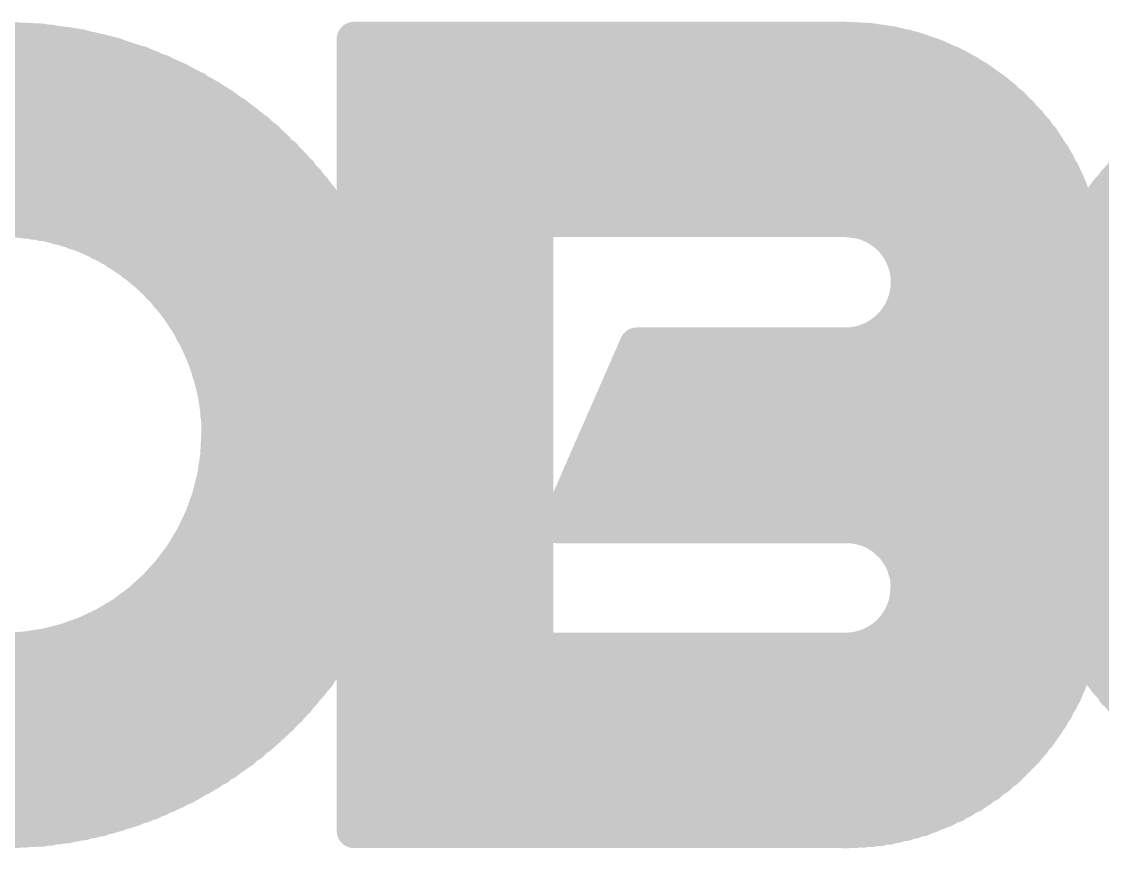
# Model space of a CAD drawing. Extents: x 98.7 to 144.1, y 93.1 to 144.1.
# Drawn here: x 109.077 to 110.637, y 130.403 to 131.601 of the extents above; entities that cross this region are included whole.
import ezdxf

# ---------------------------------------------------------------- set-up
doc = ezdxf.new("R2010")
doc.units = 0
doc.layers.get('0').update_dxf_attribs({"linetype": 'CONTINUOUS'})
doc.layers.add('SILK-TOP_PHO', color=9, linetype='CONTINUOUS')

# ---------------------------------------------------------------- blocks, each defined once
blk = doc.blocks.new('ROUND_117')
at = {"const_width": 0.02502}
blk.add_lwpolyline([(-0.01251, 0, 1), (0.01251, 0, 1)], format="xyb", close=True, dxfattribs=at)

msp = doc.modelspace()

# ---------------------------------------------------------------- linework, layer by layer
at = {"layer": 'SILK-TOP_PHO', "const_width": 0.050038}
for points in [[(109.557058, 131.270248, 0.2787663), (109.051344, 131.57581)], [(110.608364, 131.305554, 0.3478889), (110.266988, 131.57581)], [(111.09579, 131.576064, 0.259093), (110.608218, 131.305232)], [(109.36224, 131.004564, 0.4142136), (109.051598, 131.315206)], [(110.356904, 131.225036, 0.4142201), (110.266988, 131.315206)], [(110.266988, 131.134866, 0.4101174), (110.356904, 131.225036)], [(109.051598, 130.694684, 0.4123005), (109.361478, 131.004564)], [(110.356904, 130.784092, 0.4142201), (110.266988, 130.874262)], [(110.266988, 130.694684, 0.4125551), (110.356396, 130.784092)], [(109.052106, 130.433826, 0.2778711), (109.557312, 130.739388)], [(110.266988, 130.433826, 0.343645), (110.607094, 130.700018)], [(110.607348, 130.700272, 0.2600822), (111.09579, 130.42773)]]:
    msp.add_lwpolyline(points, format="xyb", dxfattribs=at)
for points in [[(109.057694, 131.575302), (109.057694, 131.314444)], [(109.069886, 131.575302), (109.069886, 131.314444)], [(109.081824, 131.57454), (109.081824, 131.313174)], [(109.094016, 131.573778), (109.094016, 131.31165)], [(109.106208, 131.57327), (109.106208, 131.309618)], [(109.557058, 131.57581), (110.266988, 131.57581)], [(109.557058, 131.57581), (109.557058, 131.269994)], [(109.565948, 131.57581), (109.565948, 130.433826)], [(109.577886, 131.57581), (109.577886, 130.433826)], [(109.590078, 131.57581), (109.590078, 130.433826)], [(109.60227, 131.57581), (109.60227, 130.433826)], [(109.614208, 131.57581), (109.614208, 130.433826)], [(109.6264, 131.57581), (109.6264, 130.433826)], [(109.638592, 131.57581), (109.638592, 130.433826)], [(109.65053, 131.57581), (109.65053, 130.433826)], [(109.662722, 131.57581), (109.662722, 130.433826)], [(109.67466, 131.57581), (109.67466, 130.433826)], [(109.686852, 131.57581), (109.686852, 130.433826)], [(109.699044, 131.57581), (109.699044, 130.433826)], [(109.710982, 131.57581), (109.710982, 130.433826)], [(109.723174, 131.57581), (109.723174, 130.433826)], [(109.735366, 131.57581), (109.735366, 130.433826)], [(109.747304, 131.57581), (109.747304, 130.433826)], [(109.759496, 131.57581), (109.759496, 130.433826)], [(109.771688, 131.57581), (109.771688, 130.433826)], [(109.783626, 131.57581), (109.783626, 130.433826)], [(109.795818, 131.57581), (109.795818, 130.433826)], [(109.807756, 131.57581), (109.807756, 130.433826)], [(109.819948, 131.57581), (109.819948, 130.433826)], [(109.83214, 131.57581), (109.83214, 131.315206)], [(109.844078, 131.57581), (109.844078, 131.315206)], [(109.85627, 131.57581), (109.85627, 131.315206)], [(109.868462, 131.57581), (109.868462, 131.315206)], [(109.8804, 131.57581), (109.8804, 131.315206)], [(109.892592, 131.57581), (109.892592, 131.315206)], [(109.904784, 131.57581), (109.904784, 131.315206)], [(109.916722, 131.57581), (109.916722, 131.315206)], [(109.928914, 131.57581), (109.928914, 131.315206)], [(109.940852, 131.57581), (109.940852, 131.315206)], [(109.953044, 131.57581), (109.953044, 131.315206)], [(109.965236, 131.57581), (109.965236, 131.315206)], [(109.977174, 131.57581), (109.977174, 131.315206)], [(109.989366, 131.57581), (109.989366, 131.315206)], [(110.001558, 131.57581), (110.001558, 131.315206)], [(110.013496, 131.57581), (110.013496, 131.315206)], [(110.025688, 131.57581), (110.025688, 131.315206)], [(110.037626, 131.57581), (110.037626, 131.315206)], [(110.049818, 131.57581), (110.049818, 131.315206)], [(110.06201, 131.57581), (110.06201, 131.315206)], [(110.073948, 131.57581), (110.073948, 131.315206)], [(110.08614, 131.57581), (110.08614, 131.315206)], [(110.098332, 131.57581), (110.098332, 131.315206)], [(110.11027, 131.57581), (110.11027, 131.315206)], [(110.122462, 131.57581), (110.122462, 131.315206)], [(110.134654, 131.57581), (110.134654, 131.315206)], [(110.146592, 131.57581), (110.146592, 131.315206)], [(110.158784, 131.57581), (110.158784, 131.315206)], [(110.170722, 131.57581), (110.170722, 131.315206)], [(110.182914, 131.57581), (110.182914, 131.315206)], [(110.195106, 131.57581), (110.195106, 131.315206)], [(110.207044, 131.57581), (110.207044, 131.315206)], [(110.219236, 131.57581), (110.219236, 131.315206)], [(110.231428, 131.57581), (110.231428, 131.315206)], [(110.243366, 131.57581), (110.243366, 131.315206)], [(110.255558, 131.57581), (110.255558, 131.315206)], [(110.267496, 131.575302), (110.267496, 131.315206)], [(110.279688, 131.575302), (110.279688, 131.313682)], [(110.29188, 131.57454), (110.29188, 131.31165)], [(110.303818, 131.573778), (110.303818, 131.307078)], [(108.941362, 131.565142), (109.161834, 131.565142)], [(109.118146, 131.571746), (109.118146, 131.307586)], [(109.130338, 131.569714), (109.130338, 131.304284)], [(109.14253, 131.568444), (109.14253, 131.300982)], [(109.154468, 131.566412), (109.154468, 131.296918)], [(109.16666, 131.563872), (109.16666, 131.292854)], [(109.178852, 131.561078), (109.178852, 131.28752)], [(109.19079, 131.558284), (109.19079, 131.281424)], [(109.557058, 131.565142), (110.353094, 131.565142)], [(110.31601, 131.571746), (110.31601, 131.30022)], [(110.328202, 131.569714), (110.328202, 131.290822)], [(110.34014, 131.567936), (110.34014, 131.27736)], [(110.352332, 131.565142), (110.352332, 131.25323)], [(110.364524, 131.56184), (110.364524, 130.447288)], [(110.376462, 131.557776), (110.376462, 130.45059)], [(108.854748, 131.541012), (109.248702, 131.541012)], [(108.891832, 131.55295), (109.211618, 131.55295)], [(109.202982, 131.554982), (109.202982, 131.275328)], [(109.21492, 131.55168), (109.21492, 131.267962)], [(109.227112, 131.547616), (109.227112, 131.260088)], [(109.239304, 131.543552), (109.239304, 131.251198)], [(109.557058, 131.55295), (110.391194, 131.55295)], [(109.557058, 131.541012), (110.419642, 131.541012)], [(110.388654, 131.553712), (110.388654, 130.455416)], [(110.400592, 131.548886), (110.400592, 130.460242)], [(110.412784, 131.543552), (110.412784, 130.465576)], [(108.824522, 131.52882), (109.278928, 131.52882)], [(109.251242, 131.539488), (109.251242, 131.2418)], [(109.263434, 131.534916), (109.263434, 131.231132)], [(109.275626, 131.529582), (109.275626, 131.21894)], [(109.557058, 131.52882), (110.442502, 131.52882)], [(110.424976, 131.537456), (110.424976, 130.47091)], [(110.436914, 131.531614), (110.436914, 130.477514)], [(108.79836, 131.516628), (109.30509, 131.516628)], [(109.287564, 131.524248), (109.287564, 131.205478)], [(109.299756, 131.51866), (109.299756, 131.190746)], [(109.311948, 131.512818), (109.311948, 131.17322)], [(109.557058, 131.516628), (110.461806, 131.516628)], [(110.449106, 131.524248), (110.449106, 130.484372)], [(110.461298, 131.516628), (110.461298, 130.4925)], [(108.7755, 131.50469), (109.32795, 131.50469)], [(109.323886, 131.506722), (109.323886, 131.152392)], [(109.336078, 131.499356), (109.336078, 131.128262)], [(109.557058, 131.50469), (110.47857, 131.50469)], [(110.473236, 131.507992), (110.473236, 130.500374)], [(110.485428, 131.499356), (110.485428, 130.509772)], [(108.735876, 131.48056), (109.367574, 131.48056)], [(108.754672, 131.492498), (109.348778, 131.492498)], [(109.348016, 131.492498), (109.348016, 131.095242)], [(109.360208, 131.485132), (109.360208, 131.03352)], [(109.557058, 131.492498), (110.494064, 131.492498)], [(109.557058, 131.48056), (110.507526, 131.48056)], [(110.49762, 131.489196), (110.49762, 130.519932)], [(108.71835, 131.468368), (109.3851, 131.468368)], [(109.3724, 131.477004), (109.3724, 130.532124)], [(109.384338, 131.468368), (109.384338, 130.54076)], [(109.557058, 131.468368), (110.519718, 131.468368)], [(110.509558, 131.477766), (110.509558, 130.531362)], [(110.52175, 131.465574), (110.52175, 130.543554)], [(108.702094, 131.456176), (109.401102, 131.456176)], [(109.39653, 131.459478), (109.39653, 130.549396)], [(109.408722, 131.45008), (109.408722, 130.558794)], [(109.557058, 131.456176), (110.531148, 131.456176)], [(110.533688, 131.452112), (110.533688, 130.557016)], [(108.67263, 131.432046), (109.43082, 131.432046)], [(108.6866, 131.444238), (109.416596, 131.444238)], [(109.42066, 131.440174), (109.42066, 130.568954)], [(109.557058, 131.444238), (110.541308, 131.444238)], [(109.557058, 131.432046), (110.550706, 131.432046)], [(110.54588, 131.43738), (110.54588, 130.571748)], [(108.65993, 131.419854), (109.44352, 131.419854)], [(109.432852, 131.429252), (109.432852, 130.579876)], [(109.44479, 131.418584), (109.44479, 130.590544)], [(109.557058, 131.419854), (110.55858, 131.419854)], [(110.558072, 131.420616), (110.558072, 130.589274)], [(108.646976, 131.407916), (109.45622, 131.407916)], [(109.456982, 131.406392), (109.456982, 130.602736)], [(109.557058, 131.407916), (110.566708, 131.407916)], [(110.57001, 131.401058), (110.57001, 130.60807)], [(108.635546, 131.395724), (109.46765, 131.395724)], [(109.469174, 131.393692), (109.469174, 130.615436)], [(109.557058, 131.395724), (110.573566, 131.395724)], [(108.61421, 131.371594), (109.48924, 131.371594)], [(108.624116, 131.383532), (109.47908, 131.383532)], [(109.481112, 131.38023), (109.481112, 130.628898)], [(109.557058, 131.383532), (110.58017, 131.383532)], [(109.557058, 131.371594), (110.585504, 131.371594)], [(110.582202, 131.378198), (110.582202, 130.63093)], [(110.654846, 131.369562), (110.654846, 130.63347)], [(110.656878, 131.371594), (112.466882, 131.371594)], [(108.60405, 131.359402), (109.4994, 131.359402)], [(109.493304, 131.36626), (109.493304, 130.642868)], [(109.557058, 131.359402), (110.590838, 131.359402)], [(110.642654, 131.35483), (110.642654, 130.648964)], [(110.646718, 131.359402), (112.460786, 131.359402)], [(108.594652, 131.347464), (109.508798, 131.347464)], [(109.505496, 131.350766), (109.505496, 130.658362)], [(109.557058, 131.347464), (110.595664, 131.347464)], [(110.594394, 131.350766), (110.594394, 130.659124)], [(110.630462, 131.338574), (110.630462, 130.66522)], [(110.63732, 131.347464), (112.45469, 131.347464)], [(108.577888, 131.32308), (109.525562, 131.32308)], [(108.586016, 131.335272), (109.517434, 131.335272)], [(109.517434, 131.33451), (109.517434, 130.674618)], [(109.557058, 131.335272), (110.600236, 131.335272)], [(109.557058, 131.32308), (110.603792, 131.32308)], [(110.619794, 131.32308), (112.442752, 131.32308)], [(110.628684, 131.335272), (112.448848, 131.335272)], [(109.101382, 131.311142), (109.53369, 131.311142)], [(109.529626, 131.316476), (109.529626, 130.692652)], [(109.557058, 131.311142), (109.817916, 131.311142)], [(109.817916, 131.315206), (109.817916, 130.694684)], [(109.817916, 131.315206), (110.266988, 131.315206)], [(110.29442, 131.311142), (111.053372, 131.311142)], [(110.606332, 131.312412), (110.606332, 130.701542)], [(110.618524, 131.321048), (110.618524, 130.682492)], [(109.150404, 131.29895), (109.541056, 131.29895)], [(109.541818, 131.296918), (109.541818, 130.711448)], [(109.557058, 131.29895), (109.817916, 131.29895)], [(110.318804, 131.29895), (111.000286, 131.29895)], [(109.18063, 131.286758), (109.548422, 131.286758)], [(109.553756, 131.27609), (109.553756, 130.733038)], [(109.557058, 131.286758), (109.817916, 131.286758)], [(110.332774, 131.286758), (110.96879, 131.286758)], [(109.205014, 131.27482), (109.817916, 131.27482)], [(109.224318, 131.262628), (109.817916, 131.262628)], [(110.342172, 131.27482), (110.944406, 131.27482)], [(110.34903, 131.262628), (110.92434, 131.262628)], [(109.241336, 131.25069), (109.817916, 131.25069)], [(110.353602, 131.25069), (110.906814, 131.25069)], [(109.256068, 131.238498), (109.817916, 131.238498)], [(110.356396, 131.238498), (110.892082, 131.238498)], [(109.268768, 131.226306), (109.817916, 131.226306)], [(109.28096, 131.214368), (109.817916, 131.214368)], [(110.356396, 131.214368), (110.86719, 131.214368)], [(110.356904, 131.226306), (110.87862, 131.226306)], [(109.290866, 131.202176), (109.817916, 131.202176)], [(110.354364, 131.202176), (110.856522, 131.202176)], [(109.300518, 131.189984), (109.817916, 131.189984)], [(110.3503, 131.189984), (110.846362, 131.189984)], [(110.352332, 131.196842), (110.352332, 130.811016)], [(109.309154, 131.178046), (109.817916, 131.178046)], [(110.34014, 131.172712), (110.34014, 130.835908)], [(110.343696, 131.178046), (110.837726, 131.178046)], [(109.317282, 131.165854), (109.817916, 131.165854)], [(109.323886, 131.153662), (109.817916, 131.153662)], [(110.322106, 131.153662), (110.82274, 131.153662)], [(110.328202, 131.158488), (110.328202, 130.84937)], [(110.334806, 131.165854), (110.830106, 131.165854)], [(109.329982, 131.141724), (109.817916, 131.141724)], [(110.279688, 131.135628), (110.279688, 130.872738)], [(110.29188, 131.138422), (110.29188, 130.870198)], [(110.301278, 131.141724), (110.816644, 131.141724)], [(110.303818, 131.142232), (110.303818, 130.866134)], [(110.31601, 131.14909), (110.31601, 130.859276)], [(109.336078, 131.129532), (109.817916, 131.129532)], [(109.965236, 131.134866), (109.850936, 130.8735)], [(109.963204, 131.129532), (110.810802, 131.129532)], [(109.965236, 131.134866), (110.266988, 131.134866)], [(109.965236, 131.134866), (109.965236, 130.8735)], [(109.977174, 131.134866), (109.977174, 130.8735)], [(109.989366, 131.134866), (109.989366, 130.8735)], [(110.001558, 131.134866), (110.001558, 130.8735)], [(110.013496, 131.134866), (110.013496, 130.8735)], [(110.025688, 131.134866), (110.025688, 130.8735)], [(110.037626, 131.134866), (110.037626, 130.8735)], [(110.049818, 131.134866), (110.049818, 130.8735)], [(110.06201, 131.134866), (110.06201, 130.8735)], [(110.073948, 131.134866), (110.073948, 130.8735)], [(110.08614, 131.134866), (110.08614, 130.8735)], [(110.098332, 131.134866), (110.098332, 130.8735)], [(110.11027, 131.134866), (110.11027, 130.8735)], [(110.122462, 131.134866), (110.122462, 130.8735)], [(110.134654, 131.134866), (110.134654, 130.8735)], [(110.146592, 131.134866), (110.146592, 130.8735)], [(110.158784, 131.134866), (110.158784, 130.8735)], [(110.170722, 131.134866), (110.170722, 130.8735)], [(110.182914, 131.134866), (110.182914, 130.8735)], [(110.195106, 131.134866), (110.195106, 130.8735)], [(110.207044, 131.134866), (110.207044, 130.8735)], [(110.219236, 131.134866), (110.219236, 130.8735)], [(110.231428, 131.134866), (110.231428, 130.8735)], [(110.243366, 131.134866), (110.243366, 130.8735)], [(110.255558, 131.134866), (110.255558, 130.8735)], [(110.267496, 131.134866), (110.267496, 130.8735)], [(109.34065, 131.117594), (109.817916, 131.117594)], [(109.345476, 131.105402), (109.817916, 131.105402)], [(109.952282, 131.105402), (110.801404, 131.105402)], [(109.953044, 131.107434), (109.953044, 130.8735)], [(109.95787, 131.117594), (110.805976, 131.117594)], [(109.348778, 131.09321), (109.817916, 131.09321)], [(109.946948, 131.09321), (110.79734, 131.09321)], [(109.35208, 131.081272), (109.817916, 131.081272)], [(109.940852, 131.079748), (109.940852, 130.8735)], [(109.941614, 131.081272), (110.794038, 131.081272)], [(109.355636, 131.06908), (109.817916, 131.06908)], [(109.93628, 131.06908), (110.790482, 131.06908)], [(109.357414, 131.056888), (109.817916, 131.056888)], [(109.359446, 131.04495), (109.817916, 131.04495)], [(109.92612, 131.04495), (110.786418, 131.04495)], [(109.928914, 131.052316), (109.928914, 130.8735)], [(109.930946, 131.056888), (110.78845, 131.056888)], [(109.36097, 131.032758), (109.817916, 131.032758)], [(109.920786, 131.032758), (110.785148, 131.032758)], [(109.361478, 131.020566), (109.817916, 131.020566)], [(109.915452, 131.020566), (110.783878, 131.020566)], [(109.916722, 131.02463), (109.916722, 130.8735)], [(109.361478, 131.008628), (109.817916, 131.008628)], [(109.361478, 130.996436), (109.817916, 130.996436)], [(109.904784, 130.997198), (109.904784, 130.8735)], [(109.904784, 130.996436), (110.783878, 130.996436)], [(109.910118, 131.008628), (110.783878, 131.008628)], [(109.36097, 130.984498), (109.817916, 130.984498)], [(109.899196, 130.984498), (110.783878, 130.984498)], [(109.360208, 130.975608), (109.360208, 130.523996)], [(109.360208, 130.972306), (109.817916, 130.972306)], [(109.892592, 130.969512), (109.892592, 130.8735)], [(109.893862, 130.972306), (110.785148, 130.972306)], [(109.356906, 130.948176), (109.817916, 130.948176)], [(109.358938, 130.960114), (109.817916, 130.960114)], [(109.883194, 130.948176), (110.787942, 130.948176)], [(109.888528, 130.960114), (110.786418, 130.960114)], [(109.354112, 130.935984), (109.817916, 130.935984)], [(109.878368, 130.935984), (110.790482, 130.935984)], [(109.8804, 130.941318), (109.8804, 130.8735)], [(109.35081, 130.923792), (109.817916, 130.923792)], [(109.873034, 130.923792), (110.793276, 130.923792)], [(109.347508, 130.911854), (109.817916, 130.911854)], [(109.348016, 130.914394), (109.348016, 130.51663)], [(109.8677, 130.911854), (110.796578, 130.911854)], [(109.868462, 130.913886), (109.868462, 130.8735)], [(109.338618, 130.887724), (109.817916, 130.887724)], [(109.343444, 130.899662), (109.817916, 130.899662)], [(109.85627, 130.8862), (109.85627, 130.8735)], [(109.857032, 130.887724), (110.805468, 130.887724)], [(109.862366, 130.899662), (110.800642, 130.899662)], [(109.333284, 130.875532), (109.817916, 130.875532)], [(109.336078, 130.881628), (109.336078, 130.509772)], [(109.850936, 130.8735), (110.266988, 130.8735)], [(109.851444, 130.875532), (110.81004, 130.875532)], [(110.266988, 130.874262), (110.266988, 130.8735)], [(109.323886, 130.856736), (109.323886, 130.503168)], [(109.32795, 130.86334), (109.817916, 130.86334)], [(110.309914, 130.86334), (110.816136, 130.86334)], [(109.313726, 130.83921), (109.817916, 130.83921)], [(109.321346, 130.851402), (109.817916, 130.851402)], [(110.326678, 130.851402), (110.822232, 130.851402)], [(110.338108, 130.83921), (110.829598, 130.83921)], [(109.305852, 130.827018), (109.817916, 130.827018)], [(109.311948, 130.836416), (109.311948, 130.49631)], [(110.346236, 130.827018), (110.836964, 130.827018)], [(109.296962, 130.81508), (109.817916, 130.81508)], [(109.299756, 130.819144), (109.299756, 130.490468)], [(110.35157, 130.81508), (110.8456, 130.81508)], [(109.287056, 130.802888), (109.817916, 130.802888)], [(109.287564, 130.80365), (109.287564, 130.48488)], [(110.355126, 130.802888), (110.854998, 130.802888)], [(109.263434, 130.777996), (109.263434, 130.474212)], [(109.264196, 130.778758), (109.817916, 130.778758)], [(109.275626, 130.790188), (109.275626, 130.479546)], [(109.276134, 130.790696), (109.817916, 130.790696)], [(110.356396, 130.790696), (110.86592, 130.790696)], [(110.356396, 130.784092), (110.356904, 130.784092)], [(110.356396, 130.778758), (110.87735, 130.778758)], [(109.249972, 130.766566), (109.817916, 130.766566)], [(109.251242, 130.767328), (109.251242, 130.46964)], [(110.355126, 130.766566), (110.890812, 130.766566)], [(109.227112, 130.74904), (109.227112, 130.461512)], [(109.234478, 130.754628), (109.817916, 130.754628)], [(109.239304, 130.75793), (109.239304, 130.465576)], [(110.35157, 130.754628), (110.905544, 130.754628)], [(110.352332, 130.757168), (110.352332, 130.443986)], [(109.195616, 130.730244), (109.817916, 130.730244)], [(109.202982, 130.734308), (109.202982, 130.454146)], [(109.21492, 130.741166), (109.21492, 130.457448)], [(109.216952, 130.742436), (109.817916, 130.742436)], [(109.557058, 130.739134), (109.557058, 130.433826)], [(110.33887, 130.730244), (110.941866, 130.730244)], [(110.34014, 130.733038), (110.34014, 130.441192)], [(110.346236, 130.742436), (110.922308, 130.742436)], [(109.16666, 130.716782), (109.16666, 130.445256)], [(109.169962, 130.718306), (109.545628, 130.718306)], [(109.178852, 130.721608), (109.178852, 130.44805)], [(109.19079, 130.727704), (109.19079, 130.45059)], [(109.557058, 130.718306), (109.817916, 130.718306)], [(110.32744, 130.718306), (110.965234, 130.718306)], [(110.328202, 130.718814), (110.328202, 130.438652)], [(109.106208, 130.69951), (109.106208, 130.435858)], [(109.118146, 130.70205), (109.118146, 130.437382)], [(109.130338, 130.704844), (109.130338, 130.43916)], [(109.134402, 130.706114), (109.538262, 130.706114)], [(109.14253, 130.708146), (109.14253, 130.440684)], [(109.154468, 130.71221), (109.154468, 130.443224)], [(109.557058, 130.706114), (109.817916, 130.706114)], [(110.303818, 130.702812), (110.303818, 130.43535)], [(110.310676, 130.706114), (110.99546, 130.706114)], [(110.31601, 130.708908), (110.31601, 130.43662)], [(108.573062, 130.693922), (109.530896, 130.693922)], [(109.057694, 130.694684), (109.057694, 130.433826)], [(109.069886, 130.695446), (109.069886, 130.433826)], [(109.081824, 130.695954), (109.081824, 130.434588)], [(109.094016, 130.697478), (109.094016, 130.43535)], [(109.557058, 130.693922), (111.043974, 130.693922)], [(109.817916, 130.694684), (110.266988, 130.694684)], [(109.83214, 130.694684), (109.83214, 130.433826)], [(109.844078, 130.694684), (109.844078, 130.433826)], [(109.85627, 130.694684), (109.85627, 130.433826)], [(109.868462, 130.694684), (109.868462, 130.433826)], [(109.8804, 130.694684), (109.8804, 130.433826)], [(109.892592, 130.694684), (109.892592, 130.433826)], [(109.904784, 130.694684), (109.904784, 130.433826)], [(109.916722, 130.694684), (109.916722, 130.433826)], [(109.928914, 130.694684), (109.928914, 130.433826)], [(109.940852, 130.694684), (109.940852, 130.433826)], [(109.953044, 130.694684), (109.953044, 130.433826)], [(109.965236, 130.694684), (109.965236, 130.433826)], [(109.977174, 130.694684), (109.977174, 130.433826)], [(109.989366, 130.694684), (109.989366, 130.433826)], [(110.001558, 130.694684), (110.001558, 130.433826)], [(110.013496, 130.694684), (110.013496, 130.433826)], [(110.025688, 130.694684), (110.025688, 130.433826)], [(110.037626, 130.694684), (110.037626, 130.433826)], [(110.049818, 130.694684), (110.049818, 130.433826)], [(110.06201, 130.694684), (110.06201, 130.433826)], [(110.073948, 130.694684), (110.073948, 130.433826)], [(110.08614, 130.694684), (110.08614, 130.433826)], [(110.098332, 130.694684), (110.098332, 130.433826)], [(110.11027, 130.694684), (110.11027, 130.433826)], [(110.122462, 130.694684), (110.122462, 130.433826)], [(110.134654, 130.694684), (110.134654, 130.433826)], [(110.146592, 130.694684), (110.146592, 130.433826)], [(110.158784, 130.694684), (110.158784, 130.433826)], [(110.170722, 130.694684), (110.170722, 130.433826)], [(110.182914, 130.694684), (110.182914, 130.433826)], [(110.195106, 130.694684), (110.195106, 130.433826)], [(110.207044, 130.694684), (110.207044, 130.433826)], [(110.219236, 130.694684), (110.219236, 130.433826)], [(110.231428, 130.694684), (110.231428, 130.433826)], [(110.243366, 130.694684), (110.243366, 130.433826)], [(110.255558, 130.694684), (110.255558, 130.433826)], [(110.267496, 130.694684), (110.267496, 130.433318)], [(110.279688, 130.695446), (110.279688, 130.433826)], [(110.29188, 130.697986), (110.29188, 130.434588)], [(108.58119, 130.681984), (109.522768, 130.681984)], [(108.589318, 130.669792), (109.514132, 130.669792)], [(109.557058, 130.681984), (110.602268, 130.681984)], [(109.557058, 130.669792), (110.598204, 130.669792)], [(110.619032, 130.681984), (111.572294, 130.681984)], [(110.627922, 130.669792), (111.563404, 130.669792)], [(108.598716, 130.6576), (109.505496, 130.6576)], [(109.557058, 130.6576), (110.594394, 130.6576)], [(110.636558, 130.6576), (111.554768, 130.6576)], [(108.608114, 130.645662), (109.495336, 130.645662)], [(109.557058, 130.645662), (110.588806, 130.645662)], [(110.645956, 130.645662), (111.54537, 130.645662)], [(108.618274, 130.63347), (109.485176, 130.63347)], [(108.628942, 130.621532), (109.47527, 130.621532)], [(109.557058, 130.63347), (110.583472, 130.63347)], [(109.557058, 130.621532), (110.577376, 130.621532)], [(110.655354, 130.63347), (111.535972, 130.63347)], [(108.63961, 130.60934), (109.46384, 130.60934)], [(109.557058, 130.60934), (110.570772, 130.60934)], [(108.651802, 130.597148), (109.451648, 130.597148)], [(109.557058, 130.597148), (110.563406, 130.597148)], [(108.664502, 130.58521), (109.438948, 130.58521)], [(109.557058, 130.58521), (110.555278, 130.58521)], [(108.677964, 130.573018), (109.425486, 130.573018)], [(108.692696, 130.560826), (109.4105, 130.560826)], [(109.557058, 130.573018), (110.546642, 130.573018)], [(109.557058, 130.560826), (110.537244, 130.560826)], [(108.70819, 130.548888), (109.39526, 130.548888)], [(109.557058, 130.548888), (110.527084, 130.548888)], [(108.724954, 130.536696), (109.378242, 130.536696)], [(109.557058, 130.536696), (110.514892, 130.536696)], [(108.743242, 130.524758), (109.36097, 130.524758)], [(108.762546, 130.512566), (109.34065, 130.512566)], [(109.557058, 130.524758), (110.502954, 130.524758)], [(109.557058, 130.512566), (110.48873, 130.512566)], [(108.784136, 130.500374), (109.319314, 130.500374)], [(109.557058, 130.500374), (110.472728, 130.500374)], [(108.808266, 130.488436), (109.29493, 130.488436)], [(109.557058, 130.488436), (110.455202, 130.488436)], [(108.835952, 130.476244), (109.267498, 130.476244)], [(109.557058, 130.476244), (110.434374, 130.476244)], [(108.86821, 130.464052), (109.23524, 130.464052)], [(108.909104, 130.452114), (109.194092, 130.452114)], [(109.557058, 130.464052), (110.410244, 130.464052)], [(109.557058, 130.452114), (110.379256, 130.452114)], [(108.969048, 130.439922), (109.134402, 130.439922)], [(109.557058, 130.439922), (110.332774, 130.439922)], [(109.557058, 130.433826), (110.266988, 130.433826)], [(110.266988, 130.433826), (110.266988, 130.433318)]]:
    msp.add_lwpolyline(points, dxfattribs=at)

# ---------------------------------------------------------------- block references
at = {"layer": 'SILK-TOP_PHO'}
for p in [(109.057694, 131.575302), (109.069886, 131.575302), (109.081824, 131.57454), (109.094016, 131.573778), (109.106208, 131.57327), (109.557058, 131.57581), (109.557058, 131.57581), (109.565948, 131.57581), (109.577886, 131.57581), (109.590078, 131.57581), (109.60227, 131.57581), (109.614208, 131.57581), (109.6264, 131.57581), (109.638592, 131.57581), (109.65053, 131.57581), (109.662722, 131.57581), (109.67466, 131.57581), (109.686852, 131.57581), (109.699044, 131.57581), (109.710982, 131.57581), (109.723174, 131.57581), (109.735366, 131.57581), (109.747304, 131.57581), (109.759496, 131.57581), (109.771688, 131.57581), (109.783626, 131.57581), (109.795818, 131.57581), (109.807756, 131.57581), (109.819948, 131.57581), (109.83214, 131.57581), (109.844078, 131.57581), (109.85627, 131.57581), (109.868462, 131.57581), (109.8804, 131.57581), (109.892592, 131.57581), (109.904784, 131.57581), (109.916722, 131.57581), (109.928914, 131.57581), (109.940852, 131.57581), (109.953044, 131.57581), (109.965236, 131.57581), (109.977174, 131.57581), (109.989366, 131.57581), (110.001558, 131.57581), (110.013496, 131.57581), (110.025688, 131.57581), (110.037626, 131.57581), (110.049818, 131.57581), (110.06201, 131.57581), (110.073948, 131.57581), (110.08614, 131.57581), (110.098332, 131.57581), (110.11027, 131.57581), (110.122462, 131.57581), (110.134654, 131.57581), (110.146592, 131.57581), (110.158784, 131.57581), (110.170722, 131.57581), (110.182914, 131.57581), (110.195106, 131.57581), (110.207044, 131.57581), (110.219236, 131.57581), (110.231428, 131.57581), (110.243366, 131.57581), (110.255558, 131.57581), (110.266988, 131.57581), (110.266988, 131.57581), (110.266988, 131.57581), (110.267496, 131.575302), (110.279688, 131.575302), (110.29188, 131.57454), (110.303818, 131.573778), (109.118146, 131.571746), (109.130338, 131.569714), (109.14253, 131.568444), (109.154468, 131.566412), (109.161834, 131.565142), (109.16666, 131.563872), (109.178852, 131.561078), (109.19079, 131.558284), (109.557058, 131.565142), (110.31601, 131.571746), (110.328202, 131.569714), (110.34014, 131.567936), (110.352332, 131.565142), (110.353094, 131.565142), (110.364524, 131.56184), (110.376462, 131.557776), (109.202982, 131.554982), (109.211618, 131.55295), (109.21492, 131.55168), (109.227112, 131.547616), (109.239304, 131.543552), (109.248702, 131.541012), (109.557058, 131.55295), (109.557058, 131.541012), (110.388654, 131.553712), (110.391194, 131.55295), (110.400592, 131.548886), (110.412784, 131.543552), (110.419642, 131.541012), (109.251242, 131.539488), (109.263434, 131.534916), (109.275626, 131.529582), (109.278928, 131.52882), (109.557058, 131.52882), (110.424976, 131.537456), (110.436914, 131.531614), (110.442502, 131.52882), (109.287564, 131.524248), (109.299756, 131.51866), (109.30509, 131.516628), (109.311948, 131.512818), (109.557058, 131.516628), (110.449106, 131.524248), (110.461298, 131.516628), (110.461806, 131.516628), (109.323886, 131.506722), (109.32795, 131.50469), (109.336078, 131.499356), (109.557058, 131.50469), (110.473236, 131.507992), (110.47857, 131.50469), (110.485428, 131.499356), (109.348016, 131.492498), (109.348778, 131.492498), (109.360208, 131.485132), (109.367574, 131.48056), (109.557058, 131.492498), (109.557058, 131.48056), (110.494064, 131.492498), (110.49762, 131.489196), (110.507526, 131.48056), (109.3724, 131.477004), (109.384338, 131.468368), (109.3851, 131.468368), (109.557058, 131.468368), (110.509558, 131.477766), (110.519718, 131.468368), (110.52175, 131.465574), (109.39653, 131.459478), (109.401102, 131.456176), (109.408722, 131.45008), (109.557058, 131.456176), (110.531148, 131.456176), (110.533688, 131.452112), (109.416596, 131.444238), (109.42066, 131.440174), (109.43082, 131.432046), (109.557058, 131.444238), (109.557058, 131.432046), (110.541308, 131.444238), (110.54588, 131.43738), (110.550706, 131.432046), (109.432852, 131.429252), (109.44352, 131.419854), (109.44479, 131.418584), (109.557058, 131.419854), (110.558072, 131.420616), (110.55858, 131.419854), (109.45622, 131.407916), (109.456982, 131.406392), (109.557058, 131.407916), (110.566708, 131.407916), (110.57001, 131.401058), (109.46765, 131.395724), (109.469174, 131.393692), (109.557058, 131.395724), (110.573566, 131.395724), (109.47908, 131.383532), (109.481112, 131.38023), (109.48924, 131.371594), (109.557058, 131.383532), (109.557058, 131.371594), (110.58017, 131.383532), (110.582202, 131.378198), (110.585504, 131.371594), (110.654846, 131.369562), (110.656878, 131.371594), (109.493304, 131.36626), (109.4994, 131.359402), (109.557058, 131.359402), (110.590838, 131.359402), (110.642654, 131.35483), (110.646718, 131.359402), (109.505496, 131.350766), (109.508798, 131.347464), (109.557058, 131.347464), (110.594394, 131.350766), (110.595664, 131.347464), (110.630462, 131.338574), (110.63732, 131.347464), (109.517434, 131.335272), (109.517434, 131.33451), (109.525562, 131.32308), (109.557058, 131.335272), (109.557058, 131.32308), (110.600236, 131.335272), (110.603792, 131.32308), (110.619794, 131.32308), (110.628684, 131.335272), (109.057694, 131.314444), (109.069886, 131.314444), (109.081824, 131.313174), (109.094016, 131.31165), (109.101382, 131.311142), (109.106208, 131.309618), (109.118146, 131.307586), (109.529626, 131.316476), (109.53369, 131.311142), (109.557058, 131.311142), (109.817916, 131.315206), (109.817916, 131.315206), (109.817916, 131.311142), (109.83214, 131.315206), (109.844078, 131.315206), (109.85627, 131.315206), (109.868462, 131.315206), (109.8804, 131.315206), (109.892592, 131.315206), (109.904784, 131.315206), (109.916722, 131.315206), (109.928914, 131.315206), (109.940852, 131.315206), (109.953044, 131.315206), (109.965236, 131.315206), (109.977174, 131.315206), (109.989366, 131.315206), (110.001558, 131.315206), (110.013496, 131.315206), (110.025688, 131.315206), (110.037626, 131.315206), (110.049818, 131.315206), (110.06201, 131.315206), (110.073948, 131.315206), (110.08614, 131.315206), (110.098332, 131.315206), (110.11027, 131.315206), (110.122462, 131.315206), (110.134654, 131.315206), (110.146592, 131.315206), (110.158784, 131.315206), (110.170722, 131.315206), (110.182914, 131.315206), (110.195106, 131.315206), (110.207044, 131.315206), (110.219236, 131.315206), (110.231428, 131.315206), (110.243366, 131.315206), (110.255558, 131.315206), (110.266988, 131.315206), (110.266988, 131.315206), (110.266988, 131.315206), (110.267496, 131.315206), (110.279688, 131.313682), (110.29188, 131.31165), (110.29442, 131.311142), (110.303818, 131.307078), (110.606332, 131.312412), (110.618524, 131.321048), (109.130338, 131.304284), (109.14253, 131.300982), (109.150404, 131.29895), (109.154468, 131.296918), (109.16666, 131.292854), (109.541056, 131.29895), (109.541818, 131.296918), (109.557058, 131.29895), (109.817916, 131.29895), (110.31601, 131.30022), (110.318804, 131.29895), (110.608218, 131.305232), (110.608364, 131.305554), (110.608364, 131.305554), (109.178852, 131.28752), (109.18063, 131.286758), (109.19079, 131.281424), (109.548422, 131.286758), (109.553756, 131.27609), (109.557058, 131.286758), (109.817916, 131.286758), (110.328202, 131.290822), (110.332774, 131.286758), (110.34014, 131.27736), (109.202982, 131.275328), (109.205014, 131.27482), (109.21492, 131.267962), (109.224318, 131.262628), (109.227112, 131.260088), (109.557058, 131.270248), (109.557058, 131.269994), (109.817916, 131.27482), (109.817916, 131.262628), (110.342172, 131.27482), (110.34903, 131.262628), (109.239304, 131.251198), (109.241336, 131.25069), (109.817916, 131.25069), (110.352332, 131.25323), (110.353602, 131.25069), (109.251242, 131.2418), (109.256068, 131.238498), (109.263434, 131.231132), (109.817916, 131.238498), (110.356396, 131.238498), (109.268768, 131.226306), (109.275626, 131.21894), (109.28096, 131.214368), (109.817916, 131.226306), (109.817916, 131.214368), (110.356396, 131.214368), (110.356904, 131.226306), (110.356904, 131.225036), (110.356904, 131.225036), (110.356904, 131.225036), (109.287564, 131.205478), (109.290866, 131.202176), (109.817916, 131.202176), (110.354364, 131.202176), (109.299756, 131.190746), (109.300518, 131.189984), (109.817916, 131.189984), (110.3503, 131.189984), (110.352332, 131.196842), (109.309154, 131.178046), (109.311948, 131.17322), (109.817916, 131.178046), (110.34014, 131.172712), (110.343696, 131.178046), (109.317282, 131.165854), (109.323886, 131.153662), (109.323886, 131.152392), (109.817916, 131.165854), (109.817916, 131.153662), (110.322106, 131.153662), (110.328202, 131.158488), (110.334806, 131.165854), (109.329982, 131.141724), (109.817916, 131.141724), (110.279688, 131.135628), (110.29188, 131.138422), (110.301278, 131.141724), (110.303818, 131.142232), (110.31601, 131.14909), (109.336078, 131.129532), (109.336078, 131.128262), (109.817916, 131.129532), (109.963204, 131.129532), (109.965236, 131.134866), (109.965236, 131.134866), (109.965236, 131.134866), (109.977174, 131.134866), (109.989366, 131.134866), (110.001558, 131.134866), (110.013496, 131.134866), (110.025688, 131.134866), (110.037626, 131.134866), (110.049818, 131.134866), (110.06201, 131.134866), (110.073948, 131.134866), (110.08614, 131.134866), (110.098332, 131.134866), (110.11027, 131.134866), (110.122462, 131.134866), (110.134654, 131.134866), (110.146592, 131.134866), (110.158784, 131.134866), (110.170722, 131.134866), (110.182914, 131.134866), (110.195106, 131.134866), (110.207044, 131.134866), (110.219236, 131.134866), (110.231428, 131.134866), (110.243366, 131.134866), (110.255558, 131.134866), (110.266988, 131.134866), (110.266988, 131.134866), (110.267496, 131.134866), (109.34065, 131.117594), (109.345476, 131.105402), (109.817916, 131.117594), (109.817916, 131.105402), (109.952282, 131.105402), (109.953044, 131.107434), (109.95787, 131.117594), (109.348016, 131.095242), (109.348778, 131.09321), (109.817916, 131.09321), (109.946948, 131.09321), (109.35208, 131.081272), (109.817916, 131.081272), (109.940852, 131.079748), (109.941614, 131.081272), (109.355636, 131.06908), (109.817916, 131.06908), (109.93628, 131.06908), (109.357414, 131.056888), (109.359446, 131.04495), (109.817916, 131.056888), (109.817916, 131.04495), (109.92612, 131.04495), (109.928914, 131.052316), (109.930946, 131.056888), (109.360208, 131.03352), (109.36097, 131.032758), (109.817916, 131.032758), (109.920786, 131.032758), (109.361478, 131.020566), (109.817916, 131.020566), (109.915452, 131.020566), (109.916722, 131.02463), (109.361478, 131.008628), (109.361478, 131.004564), (109.361478, 131.004564), (109.361478, 130.996436), (109.36224, 131.004564), (109.817916, 131.008628), (109.817916, 130.996436), (109.904784, 130.997198), (109.904784, 130.996436), (109.910118, 131.008628), (109.36097, 130.984498), (109.817916, 130.984498), (109.899196, 130.984498), (109.360208, 130.975608), (109.360208, 130.972306), (109.817916, 130.972306), (109.892592, 130.969512), (109.893862, 130.972306), (109.356906, 130.948176), (109.358938, 130.960114), (109.817916, 130.960114), (109.817916, 130.948176), (109.883194, 130.948176), (109.888528, 130.960114), (109.354112, 130.935984), (109.817916, 130.935984), (109.878368, 130.935984), (109.8804, 130.941318), (109.35081, 130.923792), (109.817916, 130.923792), (109.873034, 130.923792), (109.347508, 130.911854), (109.348016, 130.914394), (109.817916, 130.911854), (109.8677, 130.911854), (109.868462, 130.913886), (109.338618, 130.887724), (109.343444, 130.899662), (109.817916, 130.899662), (109.817916, 130.887724), (109.85627, 130.8862), (109.857032, 130.887724), (109.862366, 130.899662), (109.333284, 130.875532), (109.336078, 130.881628), (109.817916, 130.875532), (109.850936, 130.8735), (109.851444, 130.875532), (109.85627, 130.8735), (109.868462, 130.8735), (109.8804, 130.8735), (109.892592, 130.8735), (109.904784, 130.8735), (109.916722, 130.8735), (109.928914, 130.8735), (109.940852, 130.8735), (109.953044, 130.8735), (109.965236, 130.8735), (109.977174, 130.8735), (109.989366, 130.8735), (110.001558, 130.8735), (110.013496, 130.8735), (110.025688, 130.8735), (110.037626, 130.8735), (110.049818, 130.8735), (110.06201, 130.8735), (110.073948, 130.8735), (110.08614, 130.8735), (110.098332, 130.8735), (110.11027, 130.8735), (110.122462, 130.8735), (110.134654, 130.8735), (110.146592, 130.8735), (110.158784, 130.8735), (110.170722, 130.8735), (110.182914, 130.8735), (110.195106, 130.8735), (110.207044, 130.8735), (110.219236, 130.8735), (110.231428, 130.8735), (110.243366, 130.8735), (110.255558, 130.8735), (110.266988, 130.874262), (110.266988, 130.874262), (110.266988, 130.874262), (110.266988, 130.8735), (110.266988, 130.8735), (110.267496, 130.8735), (110.279688, 130.872738), (110.29188, 130.870198), (109.323886, 130.856736), (109.32795, 130.86334), (109.817916, 130.86334), (110.303818, 130.866134), (110.309914, 130.86334), (110.31601, 130.859276), (109.313726, 130.83921), (109.321346, 130.851402), (109.817916, 130.851402), (109.817916, 130.83921), (110.326678, 130.851402), (110.328202, 130.84937), (110.338108, 130.83921), (109.305852, 130.827018), (109.311948, 130.836416), (109.817916, 130.827018), (110.34014, 130.835908), (110.346236, 130.827018), (109.296962, 130.81508), (109.299756, 130.819144), (109.817916, 130.81508), (110.35157, 130.81508), (110.352332, 130.811016), (109.287056, 130.802888), (109.287564, 130.80365), (109.817916, 130.802888), (110.355126, 130.802888), (109.263434, 130.777996), (109.264196, 130.778758), (109.275626, 130.790188), (109.276134, 130.790696), (109.817916, 130.790696), (109.817916, 130.778758), (110.356396, 130.790696), (110.356396, 130.784092), (110.356396, 130.784092), (110.356396, 130.784092), (110.356396, 130.778758), (110.356904, 130.784092), (110.356904, 130.784092), (109.249972, 130.766566), (109.251242, 130.767328), (109.817916, 130.766566), (110.355126, 130.766566), (109.227112, 130.74904), (109.234478, 130.754628), (109.239304, 130.75793), (109.817916, 130.754628), (110.35157, 130.754628), (110.352332, 130.757168), (109.195616, 130.730244), (109.202982, 130.734308), (109.21492, 130.741166), (109.216952, 130.742436), (109.553756, 130.733038), (109.557058, 130.739134), (109.557058, 130.739134), (109.557312, 130.739388), (109.817916, 130.742436), (109.817916, 130.730244), (110.33887, 130.730244), (110.34014, 130.733038), (110.346236, 130.742436), (109.16666, 130.716782), (109.169962, 130.718306), (109.178852, 130.721608), (109.19079, 130.727704), (109.545628, 130.718306), (109.557058, 130.718306), (109.817916, 130.718306), (110.32744, 130.718306), (110.328202, 130.718814), (109.106208, 130.69951), (109.118146, 130.70205), (109.130338, 130.704844), (109.134402, 130.706114), (109.14253, 130.708146), (109.154468, 130.71221), (109.538262, 130.706114), (109.541818, 130.711448), (109.557058, 130.706114), (109.817916, 130.706114), (110.303818, 130.702812), (110.310676, 130.706114), (110.31601, 130.708908), (110.606332, 130.701542), (110.607094, 130.700018), (110.607094, 130.700018), (110.607348, 130.700272), (109.057694, 130.694684), (109.069886, 130.695446), (109.081824, 130.695954), (109.094016, 130.697478), (109.529626, 130.692652), (109.530896, 130.693922), (109.557058, 130.693922), (109.817916, 130.694684), (109.817916, 130.694684), (109.83214, 130.694684), (109.844078, 130.694684), (109.85627, 130.694684), (109.868462, 130.694684), (109.8804, 130.694684), (109.892592, 130.694684), (109.904784, 130.694684), (109.916722, 130.694684), (109.928914, 130.694684), (109.940852, 130.694684), (109.953044, 130.694684), (109.965236, 130.694684), (109.977174, 130.694684), (109.989366, 130.694684), (110.001558, 130.694684), (110.013496, 130.694684), (110.025688, 130.694684), (110.037626, 130.694684), (110.049818, 130.694684), (110.06201, 130.694684), (110.073948, 130.694684), (110.08614, 130.694684), (110.098332, 130.694684), (110.11027, 130.694684), (110.122462, 130.694684), (110.134654, 130.694684), (110.146592, 130.694684), (110.158784, 130.694684), (110.170722, 130.694684), (110.182914, 130.694684), (110.195106, 130.694684), (110.207044, 130.694684), (110.219236, 130.694684), (110.231428, 130.694684), (110.243366, 130.694684), (110.255558, 130.694684), (110.266988, 130.694684), (110.266988, 130.694684), (110.267496, 130.694684), (110.279688, 130.695446), (110.29188, 130.697986), (109.514132, 130.669792), (109.517434, 130.674618), (109.522768, 130.681984), (109.557058, 130.681984), (109.557058, 130.669792), (110.598204, 130.669792), (110.602268, 130.681984), (110.618524, 130.682492), (110.619032, 130.681984), (110.627922, 130.669792), (109.505496, 130.658362), (109.505496, 130.6576), (109.557058, 130.6576), (110.594394, 130.659124), (110.594394, 130.6576), (110.630462, 130.66522), (110.636558, 130.6576), (109.493304, 130.642868), (109.495336, 130.645662), (109.557058, 130.645662), (110.588806, 130.645662), (110.642654, 130.648964), (110.645956, 130.645662), (109.47527, 130.621532), (109.481112, 130.628898), (109.485176, 130.63347), (109.557058, 130.63347), (109.557058, 130.621532), (110.577376, 130.621532), (110.582202, 130.63093), (110.583472, 130.63347), (110.654846, 130.63347), (110.655354, 130.63347), (109.46384, 130.60934), (109.469174, 130.615436), (109.557058, 130.60934), (110.57001, 130.60807), (110.570772, 130.60934), (109.44479, 130.590544), (109.451648, 130.597148), (109.456982, 130.602736), (109.557058, 130.597148), (110.558072, 130.589274), (110.563406, 130.597148), (109.432852, 130.579876), (109.438948, 130.58521), (109.557058, 130.58521), (110.555278, 130.58521), (109.408722, 130.558794), (109.4105, 130.560826), (109.42066, 130.568954), (109.425486, 130.573018), (109.557058, 130.573018), (109.557058, 130.560826), (110.537244, 130.560826), (110.54588, 130.571748), (110.546642, 130.573018), (109.39526, 130.548888), (109.39653, 130.549396), (109.557058, 130.548888), (110.52175, 130.543554), (110.527084, 130.548888), (110.533688, 130.557016), (109.3724, 130.532124), (109.378242, 130.536696), (109.384338, 130.54076), (109.557058, 130.536696), (110.509558, 130.531362), (110.514892, 130.536696), (109.34065, 130.512566), (109.348016, 130.51663), (109.360208, 130.523996), (109.36097, 130.524758), (109.557058, 130.524758), (109.557058, 130.512566), (110.48873, 130.512566), (110.49762, 130.519932), (110.502954, 130.524758), (109.311948, 130.49631), (109.319314, 130.500374), (109.323886, 130.503168), (109.336078, 130.509772), (109.557058, 130.500374), (110.472728, 130.500374), (110.473236, 130.500374), (110.485428, 130.509772), (109.287564, 130.48488), (109.29493, 130.488436), (109.299756, 130.490468), (109.557058, 130.488436), (110.449106, 130.484372), (110.455202, 130.488436), (110.461298, 130.4925), (109.239304, 130.465576), (109.251242, 130.46964), (109.263434, 130.474212), (109.267498, 130.476244), (109.275626, 130.479546), (109.557058, 130.476244), (110.412784, 130.465576), (110.424976, 130.47091), (110.434374, 130.476244), (110.436914, 130.477514), (109.19079, 130.45059), (109.194092, 130.452114), (109.202982, 130.454146), (109.21492, 130.457448), (109.227112, 130.461512), (109.23524, 130.464052), (109.557058, 130.464052), (109.557058, 130.452114), (110.376462, 130.45059), (110.379256, 130.452114), (110.388654, 130.455416), (110.400592, 130.460242), (110.410244, 130.464052), (109.057694, 130.433826), (109.069886, 130.433826), (109.081824, 130.434588), (109.094016, 130.43535), (109.106208, 130.435858), (109.118146, 130.437382), (109.130338, 130.43916), (109.134402, 130.439922), (109.14253, 130.440684), (109.154468, 130.443224), (109.16666, 130.445256), (109.178852, 130.44805), (109.557058, 130.439922), (109.557058, 130.433826), (109.565948, 130.433826), (109.577886, 130.433826), (109.590078, 130.433826), (109.60227, 130.433826), (109.614208, 130.433826), (109.6264, 130.433826), (109.638592, 130.433826), (109.65053, 130.433826), (109.662722, 130.433826), (109.67466, 130.433826), (109.686852, 130.433826), (109.699044, 130.433826), (109.710982, 130.433826), (109.723174, 130.433826), (109.735366, 130.433826), (109.747304, 130.433826), (109.759496, 130.433826), (109.771688, 130.433826), (109.783626, 130.433826), (109.795818, 130.433826), (109.807756, 130.433826), (109.819948, 130.433826), (109.83214, 130.433826), (109.844078, 130.433826), (109.85627, 130.433826), (109.868462, 130.433826), (109.8804, 130.433826), (109.892592, 130.433826), (109.904784, 130.433826), (109.916722, 130.433826), (109.928914, 130.433826), (109.940852, 130.433826), (109.953044, 130.433826), (109.965236, 130.433826), (109.977174, 130.433826), (109.989366, 130.433826), (110.001558, 130.433826), (110.013496, 130.433826), (110.025688, 130.433826), (110.037626, 130.433826), (110.049818, 130.433826), (110.06201, 130.433826), (110.073948, 130.433826), (110.08614, 130.433826), (110.098332, 130.433826), (110.11027, 130.433826), (110.122462, 130.433826), (110.134654, 130.433826), (110.146592, 130.433826), (110.158784, 130.433826), (110.170722, 130.433826), (110.182914, 130.433826), (110.195106, 130.433826), (110.207044, 130.433826), (110.219236, 130.433826), (110.231428, 130.433826), (110.243366, 130.433826), (110.255558, 130.433826), (110.266988, 130.433826), (110.266988, 130.433826), (110.266988, 130.433318), (110.267496, 130.433318), (110.279688, 130.433826), (110.29188, 130.434588), (110.303818, 130.43535), (110.31601, 130.43662), (110.328202, 130.438652), (110.332774, 130.439922), (110.34014, 130.441192), (110.352332, 130.443986), (110.364524, 130.447288)]:
    msp.add_blockref('ROUND_117', p, dxfattribs=at)

doc.saveas('drawing.dxf')
